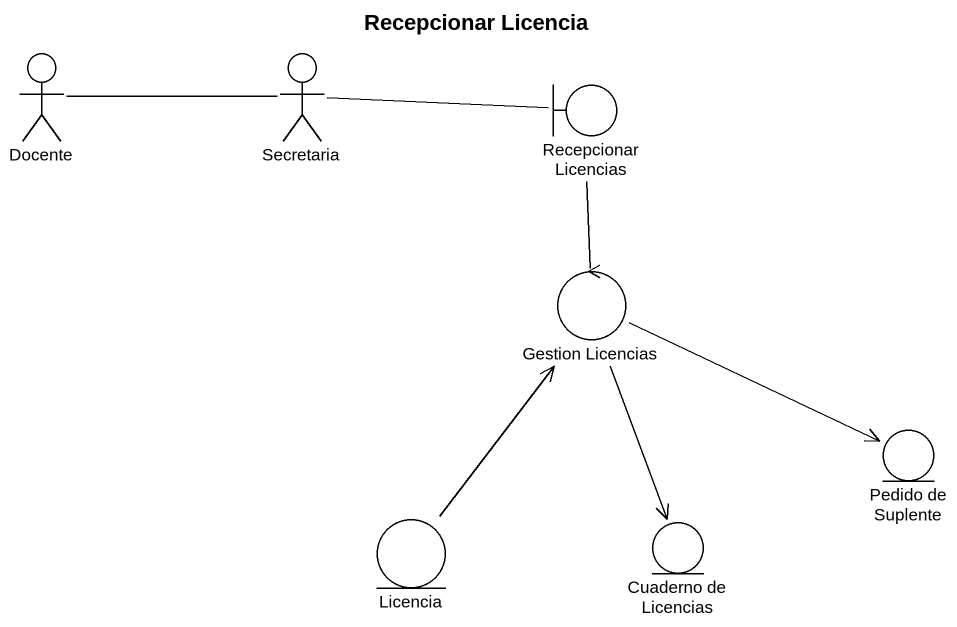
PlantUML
@startuml
title Recepcionar Licencia
actor Docente
actor Secretaria
boundary "Recepcionar Licencias" as Recepcionar_Licencias
control "Gestion Licencias" as Gestion_Licencias
entity "Pedido de Suplente" as Pedido_de_Suplente
entity Licencia
entity "Cuaderno de Licencias" as Cuaderno_de_Licencias
Secretaria -left- Docente
Secretaria -right- Recepcionar_Licencias
Recepcionar_Licencias -- Gestion_Licencias
Gestion_Licencias -right-> Pedido_de_Suplente
Gestion_Licencias <-- Licencia
Gestion_Licencias --> Cuaderno_de_Licencias
@enduml
